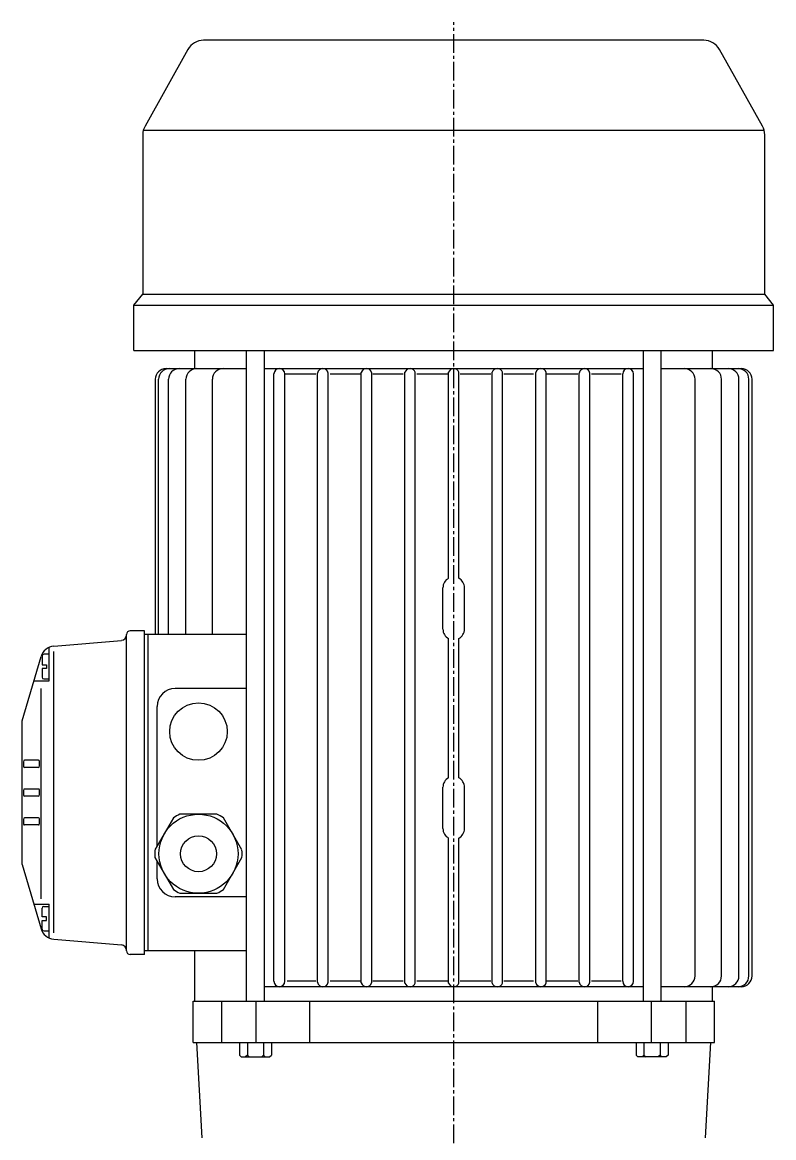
# Model space of a CAD drawing. Header units: millimetres. Extents: x 1218 to 72853, y -34712 to 16286.
# Drawn here: x 68199 to 68391, y 8748 to 9033 of the extents above; entities that cross this region are included whole.
import ezdxf

# ---------------------------------------------------------------- set-up
doc = ezdxf.new("R2010")
doc.units = ezdxf.units.MM
doc.linetypes.add('CENTER2', pattern=[28.575, 19.05, -3.175, 3.175, -3.175])

# ---------------------------------------------------------------- blocks, each defined once
blk = doc.blocks.new('BOMBU EQ')
at = {"linetype": 'CENTER2', "ltscale": 0.25}
blk.add_line((0, 0.31), (0, 765.31), dxfattribs=at)
for p, q in [((-67.9, 758.37), (-78.85, 738.8)), ((63.89, 760.71), (-63.89, 760.71)), ((78.85, 738.8), (67.9, 758.37)), ((-79.44, 736.56), (-79.44, 695.8)), ((-79.28, 737.76), (79.28, 737.76)), ((79.44, 695.8), (79.44, 736.56)), ((-81.74, 693.05), (-79.44, 695.8)), ((-79.44, 695.8), (79.44, 695.8)), ((81.73, 693.05), (79.44, 695.8)), ((-81.73, 681.43), (-81.73, 693.05)), ((-81.73, 693.05), (81.73, 693.05)), ((81.73, 681.43), (81.73, 693.05)), ((-81.73, 681.43), (81.73, 681.43)), ((-66.12, 676.84), (-66.12, 681.43)), ((-52.95, 515.21), (-52.95, 681.43)), ((-48.36, 515.21), (-48.36, 681.43)), ((48.36, 681.43), (48.36, 515.21)), ((52.95, 681.43), (52.95, 515.21)), ((66.12, 676.84), (66.12, 681.43)), ((-73.47, 676.84), (-66.12, 676.84)), ((-66.12, 676.84), (-52.95, 676.84)), ((-48.36, 676.84), (48.36, 676.84)), ((-45.92, 520.26), (-45.92, 675.46)), ((-43.17, 675.46), (-35.21, 675.46)), ((-43.17, 520.26), (-43.17, 675.46)), ((-34.79, 520.04), (-34.79, 675.68)), ((-32.08, 520.04), (-32.08, 675.68)), ((-31.59, 675.46), (-23.85, 675.46)), ((-23.61, 519.89), (-23.61, 675.83)), ((-20.96, 519.89), (-20.96, 675.83)), ((-20.62, 675.46), (-12.92, 675.46)), ((-12.45, 519.83), (-12.45, 675.89)), ((-9.83, 519.83), (-9.83, 675.89)), ((-9.42, 675.46), (-1.56, 675.46)), ((-1.3, 623.25), (-1.3, 675.9)), ((1.3, 623.25), (1.3, 675.9)), ((1.61, 675.46), (9.45, 675.46)), ((9.83, 519.83), (9.83, 675.89)), ((12.45, 519.83), (12.45, 675.89)), ((12.78, 675.46), (20.42, 675.46)), ((20.96, 519.89), (20.96, 675.83)), ((23.61, 519.89), (23.61, 675.83)), ((23.82, 675.46), (31.74, 675.46)), ((32.08, 520.04), (32.08, 675.68)), ((34.79, 520.04), (34.79, 675.68)), ((35.17, 675.46), (42.74, 675.46)), ((43.17, 520.26), (43.17, 675.46)), ((45.92, 520.26), (45.92, 675.46)), ((52.95, 676.84), (66.12, 676.84)), ((66.12, 676.84), (73.47, 676.84)), ((-76.22, 608.88), (-76.22, 674.08)), ((-75.4, 608.88), (-75.4, 674.08)), ((-72.86, 608.88), (-72.86, 674.08)), ((-68.41, 608.88), (-68.41, 674.08)), ((-61.64, 608.88), (-61.64, 674.08)), ((61.64, 521.64), (61.64, 674.08)), ((68.41, 521.64), (68.41, 674.08)), ((72.86, 521.64), (72.86, 674.08)), ((75.4, 521.64), (75.4, 674.08)), ((76.22, 521.64), (76.22, 674.08)), ((-2.76, 610.26), (-2.76, 620.82)), ((2.76, 610.26), (2.76, 620.82)), ((-102.19, 605.88), (-84.83, 607.39)), ((-83.57, 608.77), (-83.57, 608.88)), ((-83.57, 528.18), (-83.57, 608.77)), ((-78.98, 609.8), (-82.65, 609.8)), ((-78.98, 527.15), (-78.98, 609.8)), ((-76.22, 608.88), (-78.98, 608.88)), ((-78.06, 528.06), (-78.06, 608.88)), ((-52.95, 608.88), (-76.22, 608.88)), ((-1.3, 572.28), (-1.3, 607.83)), ((1.3, 572.28), (1.3, 607.83)), ((-103.32, 597), (-103.32, 605.6)), ((-102.19, 532.67), (-102.19, 604.56)), ((-110.2, 586.84), (-105.4, 603.26)), ((-105.16, 603.36), (-105.16, 601.13)), ((-103.32, 603.82), (-104.7, 603.82)), ((-105.16, 601.13), (-103.99, 601.13)), ((-103.99, 600.21), (-105.16, 600.21)), ((-105.16, 600.21), (-105.16, 597.98)), ((-103.99, 601.13), (-103.99, 600.21)), ((-107.23, 597), (-103.32, 597)), ((-104.7, 597.52), (-103.32, 597.52)), ((-105.4, 541.38), (-105.4, 595.09)), ((-52.95, 595.1), (-71.17, 595.1)), ((-75.77, 554.77), (-75.77, 590.51)), ((-110.2, 550.1), (-110.2, 586.84)), ((-109.89, 576.33), (-109.93, 575.82)), ((-109.93, 575.82), (-109.86, 575.17)), ((-109.78, 576.67), (-109.89, 576.33)), ((-109.68, 576.74), (-109.78, 576.67)), ((-106.03, 576.74), (-109.68, 576.74)), ((-105.93, 576.67), (-106.03, 576.74)), ((-105.85, 576.47), (-105.93, 576.67)), ((-105.77, 575.82), (-105.85, 576.47)), ((-105.81, 575.31), (-105.77, 575.82)), ((-109.86, 575.17), (-109.78, 574.97)), ((-109.78, 574.97), (-109.68, 574.9)), ((-106.03, 574.9), (-109.68, 574.9)), ((-106.03, 574.9), (-105.93, 574.97)), ((-105.93, 574.97), (-105.81, 575.31)), ((-109.89, 568.98), (-109.93, 568.47)), ((-109.93, 568.47), (-109.86, 567.82)), ((-109.78, 569.32), (-109.89, 568.98)), ((-109.86, 567.82), (-109.78, 567.62)), ((-109.68, 569.39), (-109.78, 569.32)), ((-109.78, 567.62), (-109.68, 567.55)), ((-106.03, 569.39), (-109.68, 569.39)), ((-106.03, 567.55), (-109.68, 567.55)), ((-105.93, 569.32), (-106.03, 569.39)), ((-106.03, 567.55), (-105.93, 567.62)), ((-105.85, 569.12), (-105.93, 569.32)), ((-105.93, 567.62), (-105.81, 567.96)), ((-105.77, 568.47), (-105.85, 569.12)), ((-105.81, 567.96), (-105.77, 568.47)), ((-2.76, 559.29), (-2.76, 569.85)), ((2.76, 559.29), (2.76, 569.85)), ((-109.89, 561.64), (-109.93, 561.13)), ((-109.78, 561.97), (-109.89, 561.64)), ((-109.68, 562.04), (-109.78, 561.97)), ((-106.03, 562.04), (-109.68, 562.04)), ((-105.93, 561.97), (-106.03, 562.04)), ((-105.85, 561.77), (-105.93, 561.97)), ((-105.77, 561.13), (-105.85, 561.77)), ((-71.59, 562.01), (-76.32, 553.82)), ((-60.47, 562.96), (-69.93, 562.96)), ((-54.09, 553.82), (-58.82, 562.01)), ((-109.93, 561.13), (-109.86, 560.48)), ((-109.86, 560.48), (-109.78, 560.28)), ((-109.78, 560.28), (-109.68, 560.21)), ((-106.03, 560.21), (-109.68, 560.21)), ((-106.03, 560.21), (-105.93, 560.28)), ((-105.93, 560.28), (-105.81, 560.61)), ((-105.81, 560.61), (-105.77, 561.13)), ((-1.3, 519.82), (-1.3, 556.86)), ((1.3, 519.82), (1.3, 556.86)), ((-110.2, 550.1), (-105.4, 533.69)), ((-76.32, 551.9), (-71.59, 543.71)), ((-75.77, 546.43), (-75.77, 550.95)), ((-58.82, 543.71), (-54.09, 551.9)), ((-52.95, 541.84), (-71.17, 541.84)), ((-69.93, 542.76), (-60.47, 542.76)), ((-107.23, 539.94), (-103.32, 539.94)), ((-105.16, 536.73), (-105.16, 538.96)), ((-104.7, 539.42), (-103.32, 539.42)), ((-103.32, 531.34), (-103.32, 539.94)), ((-103.99, 536.73), (-105.16, 536.73)), ((-105.16, 535.81), (-103.99, 535.81)), ((-105.16, 533.58), (-105.16, 535.81)), ((-103.99, 535.81), (-103.99, 536.73)), ((-103.32, 533.12), (-104.7, 533.12)), ((-102.19, 531.06), (-84.83, 529.55)), ((-83.57, 528.06), (-83.57, 528.18)), ((-66.12, 528.06), (-78.98, 528.06)), ((-66.12, 515.21), (-66.12, 528.06)), ((-52.95, 528.06), (-66.12, 528.06)), ((-78.98, 527.15), (-82.65, 527.15)), ((48.36, 518.88), (-48.36, 518.88)), ((-35.21, 520.26), (-42.56, 520.26)), ((-23.85, 520.26), (-31.59, 520.26)), ((-12.92, 520.26), (-20.62, 520.26)), ((-1.56, 520.26), (-9.42, 520.26)), ((9.45, 520.26), (1.61, 520.26)), ((20.42, 520.26), (12.78, 520.26)), ((31.74, 520.26), (23.82, 520.26)), ((42.74, 520.26), (35.17, 520.26)), ((66.12, 518.88), (52.95, 518.88)), ((66.12, 515.21), (66.12, 518.88)), ((73.47, 518.88), (66.12, 518.88)), ((-66.58, 504.65), (-66.58, 515.21)), ((-66.58, 515.21), (66.58, 515.21)), ((-59.26, 504.65), (-59.26, 515.21)), ((-50.46, 504.65), (-50.46, 515.21)), ((-36.74, 504.65), (-36.74, 515.21)), ((36.74, 515.21), (36.74, 504.65)), ((50.46, 515.21), (50.46, 504.65)), ((59.26, 515.21), (59.26, 504.65)), ((66.58, 504.65), (66.58, 515.21)), ((-66.58, 504.65), (-65.66, 504.65)), ((-64.29, 480.31), (-65.66, 504.65)), ((-65.66, 504.65), (65.66, 504.65)), ((-54.74, 504.65), (-54.74, 501.43)), ((-52.72, 504.65), (-52.72, 501.43)), ((-48.59, 504.65), (-48.59, 501.43)), ((-46.57, 504.65), (-46.57, 501.43)), ((46.57, 504.65), (46.57, 501.43)), ((48.59, 504.65), (48.59, 501.43)), ((52.72, 504.65), (52.72, 501.43)), ((54.74, 504.65), (54.74, 501.43)), ((64.29, 480.31), (65.66, 504.65)), ((65.66, 504.65), (66.58, 504.65)), ((-54.74, 501.43), (-54.28, 500.97)), ((-54.28, 500.97), (-47.02, 500.97)), ((-52.72, 501.43), (-53.18, 500.97)), ((-52.72, 501.43), (-52.26, 500.97)), ((-48.59, 501.43), (-49.04, 500.97)), ((-48.59, 501.43), (-48.13, 500.97)), ((-47.02, 500.97), (-46.57, 501.43)), ((47.02, 500.97), (46.57, 501.43)), ((54.28, 500.97), (47.02, 500.97)), ((48.59, 501.43), (48.13, 500.97)), ((48.59, 501.43), (49.05, 500.97)), ((52.72, 501.43), (52.26, 500.97)), ((52.72, 501.43), (53.18, 500.97)), ((54.74, 501.43), (54.28, 500.97))]:
    blk.add_line(p, q)
for centre, radius in [((-65.2, 584.08), 7.35), ((-65.2, 552.86), 10.1), ((-65.2, 552.86), 4.59)]:
    blk.add_circle(centre, radius)
for centre, radius, start, end in [((-63.89, 756.12), 4.59, 90, 150.7513), ((63.89, 756.12), 4.59, 29.2487, 90), ((-74.85, 736.56), 4.59, 150.7513, 180), ((74.85, 736.56), 4.59, 0, 29.2487), ((-73.47, 674.08), 2.76, 90, 180), ((-72.64, 674.08), 2.76, 90, 180), ((-70.1, 674.08), 2.76, 90, 180), ((-65.65, 674.08), 2.76, 90, 180), ((-58.89, 674.08), 2.76, 90, 180), ((-44.54, 675.46), 1.38, 0, 180), ((-33.43, 675.46), 1.38, 9.1869, 170.8131), ((-22.29, 675.46), 1.38, 15.6249, 164.3751), ((-11.14, 675.46), 1.38, 18.0144, 161.9856), ((0, 675.46), 1.38, 18.6916, 161.315), ((11.14, 675.46), 1.38, 18.0143, 161.9855), ((22.29, 675.46), 1.38, 15.6249, 164.3751), ((33.43, 675.46), 1.38, 9.1869, 170.8131), ((44.54, 675.46), 1.38, 0, 180), ((58.89, 674.08), 2.76, 0, 90), ((65.65, 674.08), 2.76, 0, 90), ((70.1, 674.08), 2.76, 0, 90), ((72.64, 674.08), 2.76, 0, 90), ((73.47, 674.08), 2.76, 0, 90), ((0, 620.82), 2.76, 118.2478, 180), ((0, 620.82), 2.76, 0, 61.7534), ((0, 610.26), 2.76, 180, 241.7521), ((0, 610.26), 2.76, 298.2467, 360), ((-84.95, 608.77), 1.38, 274.9698, 0.0003), ((-82.65, 608.88), 0.918, 90, 180), ((-101.87, 602.22), 3.67, 94.9695, 163.6859), ((-104.7, 603.36), 0.459, 90, 180), ((-104.7, 597.98), 0.459, 180, 270), ((-71.17, 590.51), 4.59, 90, 180), ((0, 569.85), 2.76, 118.2478, 180), ((0, 569.85), 2.76, 0, 61.7534), ((-65.2, 552.86), 11.15, 115.0875, 124.9125), ((-65.2, 552.86), 11.15, 55.0876, 64.9124), ((0, 559.29), 2.76, 180, 241.7521), ((0, 559.29), 2.76, 298.2467, 360), ((-65.2, 552.86), 11.15, 175.0875, 184.9124), ((-65.2, 552.86), 11.15, 355.0876, 4.9124), ((-71.17, 546.43), 4.59, 180, 269.9999), ((-65.2, 552.86), 11.15, 235.0876, 244.9125), ((-65.2, 552.86), 11.15, 295.0876, 304.9124), ((-104.7, 538.96), 0.459, 90, 180), ((-101.87, 534.72), 3.67, 196.3131, 265.0303), ((-104.7, 533.58), 0.459, 180, 270), ((-84.95, 528.18), 1.38, 0.0021, 85.0304), ((-82.65, 528.06), 0.918, 180, 269.9999), ((58.89, 521.64), 2.76, 270.0001, 0), ((65.65, 521.64), 2.76, 270.0001, 0), ((70.1, 521.64), 2.76, 270.0001, 0), ((72.64, 521.64), 2.76, 270.0001, 0), ((73.47, 521.64), 2.76, 270.0001, 0), ((-44.54, 520.26), 1.38, 180, 359.9999), ((-33.43, 520.26), 1.38, 189.1869, 350.8131), ((-22.29, 520.26), 1.38, 195.6249, 344.3751), ((-11.14, 520.26), 1.38, 198.0143, 341.9855), ((0, 520.26), 1.38, 198.6849, 341.3084), ((11.14, 520.26), 1.38, 198.0144, 341.9856), ((22.29, 520.26), 1.38, 195.6249, 344.3751), ((33.43, 520.26), 1.38, 189.1869, 350.8131), ((44.54, 520.26), 1.38, 180, 359.9999)]:
    blk.add_arc(centre, radius, start, end)

msp = doc.modelspace()

# ---------------------------------------------------------------- block references
msp.add_blockref('BOMBU EQ', (68309.25, 8267.68, 0))

doc.saveas('drawing.dxf')
